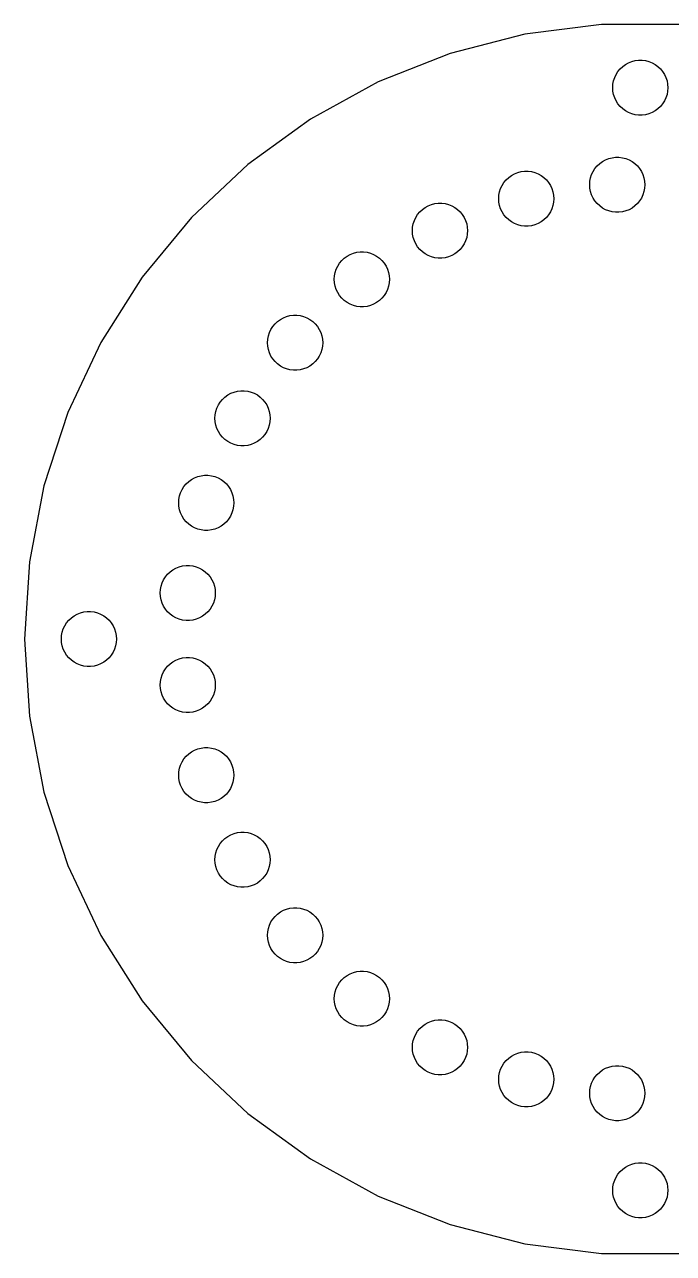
# Model space of a CAD drawing. Header units: metres. Extents: x -67 to 67, y -67 to 226.
# Drawn here: x -67 to 3.6, y 92.1 to 225.9 of the extents above; entities that cross this region are included whole.
import ezdxf

# ---------------------------------------------------------------- set-up
doc = ezdxf.new("R2010")
doc.units = ezdxf.units.M

msp = doc.modelspace()

# ---------------------------------------------------------------- linework, layer by layer
for p, q in [((-12.5545, 224.813), (-20.7041, 222.721)), ((-4.20695, 225.868), (-12.5545, 224.813)), ((4.20695, 225.868), (-4.20695, 225.868)), ((-20.7041, 222.721), (-28.5272, 219.623)), ((-2.62891, 220.445), (-2.42705, 220.763)), ((-2.42705, 220.763), (-2.1869, 221.054)), ((-2.1869, 221.054), (-1.91226, 221.312)), ((-1.91226, 221.312), (-1.60747, 221.533)), ((-1.60747, 221.533), (-1.27733, 221.714)), ((-1.27733, 221.714), (-0.92705, 221.853)), ((-0.92705, 221.853), (-0.56213, 221.947)), ((-0.56213, 221.947), (-0.18837, 221.994)), ((-0.18837, 221.994), (0.18837, 221.994)), ((0.18837, 221.994), (0.56213, 221.947)), ((0.56213, 221.947), (0.92705, 221.853)), ((0.92705, 221.853), (1.27733, 221.714)), ((1.27733, 221.714), (1.60747, 221.533)), ((1.60747, 221.533), (1.91226, 221.312)), ((1.91226, 221.312), (2.1869, 221.054)), ((2.1869, 221.054), (2.42705, 220.763)), ((2.42705, 220.763), (2.62891, 220.445)), ((-28.5272, 219.623), (-35.9004, 215.57)), ((-3, 219), (-2.97633, 219.376)), ((-2.97633, 219.376), (-2.90575, 219.746)), ((-2.90575, 219.746), (-2.78932, 220.104)), ((-2.78932, 220.104), (-2.62891, 220.445)), ((2.62891, 220.445), (2.78932, 220.104)), ((2.78932, 220.104), (2.90575, 219.746)), ((2.90575, 219.746), (2.97633, 219.376)), ((2.97633, 219.376), (3, 219)), ((-2.97633, 218.624), (-3, 219)), ((-2.90575, 218.254), (-2.97633, 218.624)), ((-2.78932, 217.896), (-2.90575, 218.254)), ((2.90575, 218.254), (2.78932, 217.896)), ((2.97633, 218.624), (2.90575, 218.254)), ((3, 219), (2.97633, 218.624)), ((-2.62891, 217.555), (-2.78932, 217.896)), ((-2.42705, 217.237), (-2.62891, 217.555)), ((-2.1869, 216.946), (-2.42705, 217.237)), ((-1.91226, 216.688), (-2.1869, 216.946)), ((-1.60747, 216.467), (-1.91226, 216.688)), ((1.91226, 216.688), (1.60747, 216.467)), ((2.1869, 216.946), (1.91226, 216.688)), ((2.42705, 217.237), (2.1869, 216.946)), ((2.62891, 217.555), (2.42705, 217.237)), ((2.78932, 217.896), (2.62891, 217.555)), ((-35.9004, 215.57), (-42.7074, 210.624)), ((-1.27733, 216.286), (-1.60747, 216.467)), ((-0.92705, 216.147), (-1.27733, 216.286)), ((-0.56213, 216.053), (-0.92705, 216.147)), ((-0.18837, 216.006), (-0.56213, 216.053)), ((0.18837, 216.006), (-0.18837, 216.006)), ((0.56213, 216.053), (0.18837, 216.006)), ((0.92705, 216.147), (0.56213, 216.053)), ((1.27733, 216.286), (0.92705, 216.147)), ((1.60747, 216.467), (1.27733, 216.286)), ((-3.43417, 211.29), (-3.06927, 211.383)), ((-3.06927, 211.383), (-2.6955, 211.431)), ((-2.6955, 211.431), (-2.31876, 211.431)), ((-2.31876, 211.431), (-1.94498, 211.383)), ((-1.94498, 211.383), (-1.58008, 211.29)), ((-42.7074, 210.624), (-48.8409, 204.865)), ((-5.13605, 209.882), (-4.93417, 210.2)), ((-4.93417, 210.2), (-4.69403, 210.49)), ((-4.69403, 210.49), (-4.4194, 210.748)), ((-4.4194, 210.748), (-4.11461, 210.969)), ((-4.11461, 210.969), (-3.78447, 211.151)), ((-3.78447, 211.151), (-3.43417, 211.29)), ((-1.58008, 211.29), (-1.22978, 211.151)), ((-1.22978, 211.151), (-0.89964, 210.969)), ((-0.89964, 210.969), (-0.59485, 210.748)), ((-0.59485, 210.748), (-0.32022, 210.49)), ((-0.32022, 210.49), (-0.08008, 210.2)), ((-0.08008, 210.2), (0.12178, 209.882)), ((-15.0362, 208.365), (-14.8344, 208.683)), ((-14.8344, 208.683), (-14.5942, 208.973)), ((-14.5942, 208.973), (-14.3196, 209.231)), ((-14.3196, 209.231), (-14.0148, 209.453)), ((-14.0148, 209.453), (-13.6846, 209.634)), ((-13.6846, 209.634), (-13.3344, 209.773)), ((-13.3344, 209.773), (-12.9694, 209.867)), ((-12.9694, 209.867), (-12.5957, 209.914)), ((-12.5957, 209.914), (-12.2189, 209.914)), ((-12.2189, 209.914), (-11.8452, 209.867)), ((-11.8452, 209.867), (-11.4802, 209.773)), ((-11.4802, 209.773), (-11.13, 209.634)), ((-11.13, 209.634), (-10.7998, 209.453)), ((-10.7998, 209.453), (-10.495, 209.231)), ((-10.495, 209.231), (-10.2204, 208.973)), ((-10.2204, 208.973), (-9.98024, 208.683)), ((-9.98024, 208.683), (-9.77837, 208.365)), ((-5.50713, 208.436), (-5.48347, 208.812)), ((-5.48347, 208.812), (-5.41287, 209.183)), ((-5.41287, 209.183), (-5.29646, 209.541)), ((-5.29646, 209.541), (-5.13605, 209.882)), ((0.12178, 209.882), (0.28218, 209.541)), ((0.28218, 209.541), (0.3986, 209.183)), ((0.3986, 209.183), (0.46921, 208.812)), ((0.46921, 208.812), (0.49286, 208.436)), ((-15.4073, 206.92), (-15.3836, 207.296)), ((-15.3836, 207.296), (-15.313, 207.666)), ((-15.313, 207.666), (-15.1966, 208.024)), ((-15.1966, 208.024), (-15.0362, 208.365)), ((-9.77837, 208.365), (-9.61797, 208.024)), ((-9.61797, 208.024), (-9.50154, 207.666)), ((-9.50154, 207.666), (-9.43095, 207.296)), ((-9.43095, 207.296), (-9.40729, 206.92)), ((-5.48347, 208.06), (-5.50713, 208.436)), ((-5.41287, 207.69), (-5.48347, 208.06)), ((-5.29646, 207.332), (-5.41287, 207.69)), ((-5.13605, 206.991), (-5.29646, 207.332)), ((0.28218, 207.332), (0.12178, 206.991)), ((0.3986, 207.69), (0.28218, 207.332)), ((0.46921, 208.06), (0.3986, 207.69)), ((0.49286, 208.436), (0.46921, 208.06)), ((-23.7118, 205.753), (-23.407, 205.974)), ((-23.407, 205.974), (-23.0768, 206.156)), ((-23.0768, 206.156), (-22.7265, 206.294)), ((-22.7265, 206.294), (-22.3616, 206.388)), ((-22.3616, 206.388), (-21.9879, 206.435)), ((-21.9879, 206.435), (-21.6111, 206.435)), ((-21.6111, 206.435), (-21.2374, 206.388)), ((-21.2374, 206.388), (-20.8725, 206.294)), ((-20.8725, 206.294), (-20.5222, 206.156)), ((-20.5222, 206.156), (-20.192, 205.974)), ((-20.192, 205.974), (-19.8872, 205.753)), ((-15.3836, 206.544), (-15.4073, 206.92)), ((-15.313, 206.174), (-15.3836, 206.544)), ((-15.1966, 205.815), (-15.313, 206.174)), ((-9.50154, 206.174), (-9.61797, 205.815)), ((-9.43095, 206.544), (-9.50154, 206.174)), ((-9.40729, 206.92), (-9.43095, 206.544)), ((-4.93417, 206.673), (-5.13605, 206.991)), ((-4.69403, 206.383), (-4.93417, 206.673)), ((-4.4194, 206.125), (-4.69403, 206.383)), ((-4.11461, 205.903), (-4.4194, 206.125)), ((-0.59485, 206.125), (-0.89964, 205.903)), ((-0.32022, 206.383), (-0.59485, 206.125)), ((-0.08008, 206.673), (-0.32022, 206.383)), ((0.12178, 206.991), (-0.08008, 206.673)), ((-48.8409, 204.865), (-54.2041, 198.382)), ((-24.5888, 204.546), (-24.4284, 204.887)), ((-24.4284, 204.887), (-24.2265, 205.205)), ((-24.2265, 205.205), (-23.9864, 205.495)), ((-23.9864, 205.495), (-23.7118, 205.753)), ((-19.8872, 205.753), (-19.6126, 205.495)), ((-19.6126, 205.495), (-19.3725, 205.205)), ((-19.3725, 205.205), (-19.1706, 204.887)), ((-19.1706, 204.887), (-19.0102, 204.546)), ((-15.0362, 205.475), (-15.1966, 205.815)), ((-14.8344, 205.156), (-15.0362, 205.475)), ((-14.5942, 204.866), (-14.8344, 205.156)), ((-14.3196, 204.608), (-14.5942, 204.866)), ((-10.2204, 204.866), (-10.495, 204.608)), ((-9.98024, 205.156), (-10.2204, 204.866)), ((-9.77837, 205.475), (-9.98024, 205.156)), ((-9.61797, 205.815), (-9.77837, 205.475)), ((-3.78447, 205.722), (-4.11461, 205.903)), ((-3.43417, 205.583), (-3.78447, 205.722)), ((-3.06927, 205.49), (-3.43417, 205.583)), ((-2.6955, 205.442), (-3.06927, 205.49)), ((-2.31876, 205.442), (-2.6955, 205.442)), ((-1.94498, 205.49), (-2.31876, 205.442)), ((-1.58008, 205.583), (-1.94498, 205.49)), ((-1.22978, 205.722), (-1.58008, 205.583)), ((-0.89964, 205.903), (-1.22978, 205.722)), ((-24.7995, 203.441), (-24.7758, 203.817)), ((-24.7758, 203.065), (-24.7995, 203.441)), ((-24.7758, 203.817), (-24.7052, 204.187)), ((-24.7052, 204.187), (-24.5888, 204.546)), ((-19.0102, 204.546), (-18.8938, 204.187)), ((-18.8938, 204.187), (-18.8232, 203.817)), ((-18.8232, 203.817), (-18.7995, 203.441)), ((-18.7995, 203.441), (-18.8232, 203.065)), ((-14.0148, 204.387), (-14.3196, 204.608)), ((-13.6846, 204.205), (-14.0148, 204.387)), ((-13.3344, 204.067), (-13.6846, 204.205)), ((-12.9694, 203.973), (-13.3344, 204.067)), ((-12.5957, 203.926), (-12.9694, 203.973)), ((-12.2189, 203.926), (-12.5957, 203.926)), ((-11.8452, 203.973), (-12.2189, 203.926)), ((-11.4802, 204.067), (-11.8452, 203.973)), ((-11.13, 204.205), (-11.4802, 204.067)), ((-10.7998, 204.387), (-11.13, 204.205)), ((-10.495, 204.608), (-10.7998, 204.387)), ((-24.7052, 202.695), (-24.7758, 203.065)), ((-24.5888, 202.337), (-24.7052, 202.695)), ((-24.4284, 201.996), (-24.5888, 202.337)), ((-24.2265, 201.678), (-24.4284, 201.996)), ((-19.1706, 201.996), (-19.3725, 201.678)), ((-19.0102, 202.337), (-19.1706, 201.996)), ((-18.8938, 202.695), (-19.0102, 202.337)), ((-18.8232, 203.065), (-18.8938, 202.695)), ((-32.2115, 200.455), (-31.9067, 200.676)), ((-31.9067, 200.676), (-31.5766, 200.858)), ((-31.5766, 200.858), (-31.2263, 200.997)), ((-31.2263, 200.997), (-30.8614, 201.09)), ((-30.8614, 201.09), (-30.4876, 201.137)), ((-30.4876, 201.137), (-30.1109, 201.137)), ((-30.1109, 201.137), (-29.7371, 201.09)), ((-29.7371, 201.09), (-29.3722, 200.997)), ((-29.3722, 200.997), (-29.0219, 200.858)), ((-29.0219, 200.858), (-28.6918, 200.676)), ((-28.6918, 200.676), (-28.387, 200.455)), ((-23.9864, 201.388), (-24.2265, 201.678)), ((-23.7118, 201.13), (-23.9864, 201.388)), ((-23.407, 200.908), (-23.7118, 201.13)), ((-23.0768, 200.727), (-23.407, 200.908)), ((-22.7265, 200.588), (-23.0768, 200.727)), ((-20.5222, 200.727), (-20.8725, 200.588)), ((-20.192, 200.908), (-20.5222, 200.727)), ((-19.8872, 201.13), (-20.192, 200.908)), ((-19.6126, 201.388), (-19.8872, 201.13)), ((-19.3725, 201.678), (-19.6126, 201.388)), ((-33.0886, 199.248), (-32.9282, 199.589)), ((-32.9282, 199.589), (-32.7263, 199.907)), ((-32.7263, 199.907), (-32.4861, 200.197)), ((-32.4861, 200.197), (-32.2115, 200.455)), ((-28.387, 200.455), (-28.1123, 200.197)), ((-28.1123, 200.197), (-27.8722, 199.907)), ((-27.8722, 199.907), (-27.6703, 199.589)), ((-27.6703, 199.589), (-27.5099, 199.248)), ((-22.3616, 200.494), (-22.7265, 200.588)), ((-21.9879, 200.447), (-22.3616, 200.494)), ((-21.6111, 200.447), (-21.9879, 200.447)), ((-21.2374, 200.494), (-21.6111, 200.447)), ((-20.8725, 200.588), (-21.2374, 200.494)), ((-54.2041, 198.382), (-58.7125, 191.277)), ((-33.2992, 198.143), (-33.2756, 198.519)), ((-33.2756, 197.767), (-33.2992, 198.143)), ((-33.2756, 198.519), (-33.205, 198.889)), ((-33.205, 198.889), (-33.0886, 199.248)), ((-27.5099, 199.248), (-27.3935, 198.889)), ((-27.3935, 198.889), (-27.3229, 198.519)), ((-27.3229, 198.519), (-27.2992, 198.143)), ((-27.2992, 198.143), (-27.3229, 197.767)), ((-33.205, 197.397), (-33.2756, 197.767)), ((-33.0886, 197.039), (-33.205, 197.397)), ((-32.9282, 196.698), (-33.0886, 197.039)), ((-32.7263, 196.38), (-32.9282, 196.698)), ((-27.6703, 196.698), (-27.8722, 196.38)), ((-27.5099, 197.039), (-27.6703, 196.698)), ((-27.3935, 197.397), (-27.5099, 197.039)), ((-27.3229, 197.767), (-27.3935, 197.397)), ((-32.4861, 196.09), (-32.7263, 196.38)), ((-32.2115, 195.832), (-32.4861, 196.09)), ((-31.9067, 195.61), (-32.2115, 195.832)), ((-31.5766, 195.429), (-31.9067, 195.61)), ((-31.2263, 195.29), (-31.5766, 195.429)), ((-30.8614, 195.197), (-31.2263, 195.29)), ((-29.3722, 195.29), (-29.7371, 195.197)), ((-29.0219, 195.429), (-29.3722, 195.29)), ((-28.6918, 195.61), (-29.0219, 195.429)), ((-28.387, 195.832), (-28.6918, 195.61)), ((-28.1123, 196.09), (-28.387, 195.832)), ((-27.8722, 196.38), (-28.1123, 196.09)), ((-39.166, 193.776), (-38.8359, 193.957)), ((-38.8359, 193.957), (-38.4856, 194.096)), ((-38.4856, 194.096), (-38.1207, 194.19)), ((-38.1207, 194.19), (-37.7469, 194.237)), ((-37.7469, 194.237), (-37.3701, 194.237)), ((-37.3701, 194.237), (-36.9964, 194.19)), ((-36.9964, 194.19), (-36.6315, 194.096)), ((-36.6315, 194.096), (-36.2812, 193.957)), ((-36.2812, 193.957), (-35.951, 193.776)), ((-30.4876, 195.149), (-30.8614, 195.197)), ((-30.1109, 195.149), (-30.4876, 195.149)), ((-29.7371, 195.197), (-30.1109, 195.149)), ((-40.3479, 192.347), (-40.1874, 192.688)), ((-40.1874, 192.688), (-39.9856, 193.006)), ((-39.9856, 193.006), (-39.7454, 193.297)), ((-39.7454, 193.297), (-39.4708, 193.554)), ((-39.4708, 193.554), (-39.166, 193.776)), ((-35.951, 193.776), (-35.6463, 193.554)), ((-35.6463, 193.554), (-35.3716, 193.297)), ((-35.3716, 193.297), (-35.1315, 193.006)), ((-35.1315, 193.006), (-34.9296, 192.688)), ((-34.9296, 192.688), (-34.7692, 192.347)), ((-58.7125, 191.277), (-62.295, 183.664)), ((-40.5585, 191.243), (-40.5349, 191.619)), ((-40.5349, 190.867), (-40.5585, 191.243)), ((-40.5349, 191.619), (-40.4643, 191.989)), ((-40.4643, 191.989), (-40.3479, 192.347)), ((-34.7692, 192.347), (-34.6528, 191.989)), ((-34.6528, 191.989), (-34.5822, 191.619)), ((-34.5822, 191.619), (-34.5585, 191.243)), ((-34.5585, 191.243), (-34.5822, 190.867)), ((-40.4643, 190.497), (-40.5349, 190.867)), ((-40.3479, 190.139), (-40.4643, 190.497)), ((-40.1874, 189.798), (-40.3479, 190.139)), ((-34.7692, 190.139), (-34.9296, 189.798)), ((-34.6528, 190.497), (-34.7692, 190.139)), ((-34.5822, 190.867), (-34.6528, 190.497)), ((-39.9856, 189.48), (-40.1874, 189.798)), ((-39.7454, 189.189), (-39.9856, 189.48)), ((-39.4708, 188.931), (-39.7454, 189.189)), ((-39.166, 188.71), (-39.4708, 188.931)), ((-38.8359, 188.528), (-39.166, 188.71)), ((-35.951, 188.71), (-36.2812, 188.528)), ((-35.6463, 188.931), (-35.951, 188.71)), ((-35.3716, 189.189), (-35.6463, 188.931)), ((-35.1315, 189.48), (-35.3716, 189.189)), ((-34.9296, 189.798), (-35.1315, 189.48)), ((-38.4856, 188.39), (-38.8359, 188.528)), ((-38.1207, 188.296), (-38.4856, 188.39)), ((-37.7469, 188.249), (-38.1207, 188.296)), ((-37.3701, 188.249), (-37.7469, 188.249)), ((-36.9964, 188.296), (-37.3701, 188.249)), ((-36.6315, 188.39), (-36.9964, 188.296)), ((-36.2812, 188.528), (-36.6315, 188.39)), ((-44.2072, 185.876), (-43.8423, 185.969)), ((-43.8423, 185.969), (-43.4685, 186.017)), ((-43.4685, 186.017), (-43.0918, 186.017)), ((-43.0918, 186.017), (-42.718, 185.969)), ((-42.718, 185.969), (-42.3531, 185.876)), ((-45.9091, 184.468), (-45.7072, 184.786)), ((-45.7072, 184.786), (-45.4671, 185.076)), ((-45.4671, 185.076), (-45.1924, 185.334)), ((-45.1924, 185.334), (-44.8876, 185.555)), ((-44.8876, 185.555), (-44.5575, 185.737)), ((-44.5575, 185.737), (-44.2072, 185.876)), ((-42.3531, 185.876), (-42.0028, 185.737)), ((-42.0028, 185.737), (-41.6727, 185.555)), ((-41.6727, 185.555), (-41.3679, 185.334)), ((-41.3679, 185.334), (-41.0932, 185.076)), ((-41.0932, 185.076), (-40.8531, 184.786)), ((-40.8531, 184.786), (-40.6512, 184.468)), ((-62.295, 183.664), (-64.8951, 175.662)), ((-46.2802, 183.022), (-46.2565, 183.398)), ((-46.2565, 183.398), (-46.1859, 183.769)), ((-46.1859, 183.769), (-46.0695, 184.127)), ((-46.0695, 184.127), (-45.9091, 184.468)), ((-40.6512, 184.468), (-40.4908, 184.127)), ((-40.4908, 184.127), (-40.3744, 183.769)), ((-40.3744, 183.769), (-40.3038, 183.398)), ((-40.3038, 183.398), (-40.2802, 183.022)), ((-46.2565, 182.646), (-46.2802, 183.022)), ((-46.1859, 182.276), (-46.2565, 182.646)), ((-46.0695, 181.918), (-46.1859, 182.276)), ((-45.9091, 181.577), (-46.0695, 181.918)), ((-40.4908, 181.918), (-40.6512, 181.577)), ((-40.3744, 182.276), (-40.4908, 181.918)), ((-40.3038, 182.646), (-40.3744, 182.276)), ((-40.2802, 183.022), (-40.3038, 182.646)), ((-45.7072, 181.259), (-45.9091, 181.577)), ((-45.4671, 180.969), (-45.7072, 181.259)), ((-45.1924, 180.711), (-45.4671, 180.969)), ((-44.8876, 180.489), (-45.1924, 180.711)), ((-41.3679, 180.711), (-41.6727, 180.489)), ((-41.0932, 180.969), (-41.3679, 180.711)), ((-40.8531, 181.259), (-41.0932, 180.969)), ((-40.6512, 181.577), (-40.8531, 181.259)), ((-44.5575, 180.308), (-44.8876, 180.489)), ((-44.2072, 180.169), (-44.5575, 180.308)), ((-43.8423, 180.076), (-44.2072, 180.169)), ((-43.4685, 180.028), (-43.8423, 180.076)), ((-43.0918, 180.028), (-43.4685, 180.028)), ((-42.718, 180.076), (-43.0918, 180.028)), ((-42.3531, 180.169), (-42.718, 180.076)), ((-42.0028, 180.308), (-42.3531, 180.169)), ((-41.6727, 180.489), (-42.0028, 180.308)), ((-48.8374, 176.351), (-48.5072, 176.533)), ((-48.5072, 176.533), (-48.1569, 176.672)), ((-48.1569, 176.672), (-47.792, 176.765)), ((-47.792, 176.765), (-47.4183, 176.813)), ((-47.4183, 176.813), (-47.0415, 176.813)), ((-47.0415, 176.813), (-46.6677, 176.765)), ((-46.6677, 176.765), (-46.3028, 176.672)), ((-46.3028, 176.672), (-45.9525, 176.533)), ((-45.9525, 176.533), (-45.6224, 176.351)), ((-64.8951, 175.662), (-66.4717, 167.397)), ((-50.0192, 174.923), (-49.8588, 175.264)), ((-49.8588, 175.264), (-49.6569, 175.582)), ((-49.6569, 175.582), (-49.4168, 175.872)), ((-49.4168, 175.872), (-49.1422, 176.13)), ((-49.1422, 176.13), (-48.8374, 176.351)), ((-45.6224, 176.351), (-45.3176, 176.13)), ((-45.3176, 176.13), (-45.043, 175.872)), ((-45.043, 175.872), (-44.8028, 175.582)), ((-44.8028, 175.582), (-44.601, 175.264)), ((-44.601, 175.264), (-44.4406, 174.923)), ((-50.2299, 173.818), (-50.2062, 174.194)), ((-50.2062, 174.194), (-50.1356, 174.565)), ((-50.1356, 174.565), (-50.0192, 174.923)), ((-44.4406, 174.923), (-44.3241, 174.565)), ((-44.3241, 174.565), (-44.2535, 174.194)), ((-44.2535, 174.194), (-44.2299, 173.818)), ((-50.2062, 173.442), (-50.2299, 173.818)), ((-50.1356, 173.072), (-50.2062, 173.442)), ((-50.0192, 172.714), (-50.1356, 173.072)), ((-49.8588, 172.373), (-50.0192, 172.714)), ((-44.4406, 172.714), (-44.601, 172.373)), ((-44.3241, 173.072), (-44.4406, 172.714)), ((-44.2535, 173.442), (-44.3241, 173.072)), ((-44.2299, 173.818), (-44.2535, 173.442)), ((-49.6569, 172.055), (-49.8588, 172.373)), ((-49.4168, 171.765), (-49.6569, 172.055)), ((-49.1422, 171.507), (-49.4168, 171.765)), ((-48.8374, 171.285), (-49.1422, 171.507)), ((-48.5072, 171.104), (-48.8374, 171.285)), ((-45.6224, 171.285), (-45.9525, 171.104)), ((-45.3176, 171.507), (-45.6224, 171.285)), ((-45.043, 171.765), (-45.3176, 171.507)), ((-44.8028, 172.055), (-45.043, 171.765)), ((-44.601, 172.373), (-44.8028, 172.055)), ((-48.1569, 170.965), (-48.5072, 171.104)), ((-47.792, 170.872), (-48.1569, 170.965)), ((-47.4183, 170.824), (-47.792, 170.872)), ((-47.0415, 170.824), (-47.4183, 170.824)), ((-46.6677, 170.872), (-47.0415, 170.824)), ((-46.3028, 170.965), (-46.6677, 170.872)), ((-45.9525, 171.104), (-46.3028, 170.965)), ((-66.4717, 167.397), (-67, 159)), ((-51.6731, 165.771), (-51.4329, 166.061)), ((-51.4329, 166.061), (-51.1583, 166.319)), ((-51.1583, 166.319), (-50.8535, 166.541)), ((-50.8535, 166.541), (-50.5234, 166.722)), ((-50.5234, 166.722), (-50.1731, 166.861)), ((-50.1731, 166.861), (-49.8082, 166.955)), ((-49.8082, 166.955), (-49.4344, 167.002)), ((-49.4344, 167.002), (-49.0576, 167.002)), ((-49.0576, 167.002), (-48.6839, 166.955)), ((-48.6839, 166.955), (-48.319, 166.861)), ((-48.319, 166.861), (-47.9687, 166.722)), ((-47.9687, 166.722), (-47.6385, 166.541)), ((-47.6385, 166.541), (-47.3338, 166.319)), ((-47.3338, 166.319), (-47.0591, 166.061)), ((-47.0591, 166.061), (-46.819, 165.771)), ((-52.2224, 164.384), (-52.1518, 164.754)), ((-52.1518, 164.754), (-52.0354, 165.112)), ((-52.0354, 165.112), (-51.8749, 165.453)), ((-51.8749, 165.453), (-51.6731, 165.771)), ((-46.819, 165.771), (-46.6171, 165.453)), ((-46.6171, 165.453), (-46.4567, 165.112)), ((-46.4567, 165.112), (-46.3403, 164.754)), ((-46.3403, 164.754), (-46.2697, 164.384)), ((-52.246, 164.008), (-52.2224, 164.384)), ((-52.2224, 163.632), (-52.246, 164.008)), ((-52.1518, 163.262), (-52.2224, 163.632)), ((-52.0354, 162.903), (-52.1518, 163.262)), ((-46.3403, 163.262), (-46.4567, 162.903)), ((-46.2697, 163.632), (-46.3403, 163.262)), ((-46.2697, 164.384), (-46.246, 164.008)), ((-46.246, 164.008), (-46.2697, 163.632)), ((-61.2773, 161.714), (-60.927, 161.853)), ((-60.927, 161.853), (-60.5621, 161.947)), ((-60.5621, 161.947), (-60.1884, 161.994)), ((-60.1884, 161.994), (-59.8116, 161.994)), ((-59.8116, 161.994), (-59.4379, 161.947)), ((-59.4379, 161.947), (-59.0729, 161.853)), ((-59.0729, 161.853), (-58.7227, 161.714)), ((-51.8749, 162.563), (-52.0354, 162.903)), ((-51.6731, 162.244), (-51.8749, 162.563)), ((-51.4329, 161.954), (-51.6731, 162.244)), ((-51.1583, 161.696), (-51.4329, 161.954)), ((-47.0591, 161.954), (-47.3338, 161.696)), ((-46.819, 162.244), (-47.0591, 161.954)), ((-46.6171, 162.563), (-46.819, 162.244)), ((-46.4567, 162.903), (-46.6171, 162.563)), ((-62.6289, 160.445), (-62.427, 160.763)), ((-62.427, 160.763), (-62.1869, 161.054)), ((-62.1869, 161.054), (-61.9123, 161.312)), ((-61.9123, 161.312), (-61.6075, 161.533)), ((-61.6075, 161.533), (-61.2773, 161.714)), ((-58.7227, 161.714), (-58.3925, 161.533)), ((-58.3925, 161.533), (-58.0877, 161.312)), ((-58.0877, 161.312), (-57.8131, 161.054)), ((-57.8131, 161.054), (-57.5729, 160.763)), ((-57.5729, 160.763), (-57.3711, 160.445)), ((-50.8535, 161.475), (-51.1583, 161.696)), ((-50.5234, 161.293), (-50.8535, 161.475)), ((-50.1731, 161.155), (-50.5234, 161.293)), ((-49.8082, 161.061), (-50.1731, 161.155)), ((-49.4344, 161.014), (-49.8082, 161.061)), ((-49.0576, 161.014), (-49.4344, 161.014)), ((-48.6839, 161.061), (-49.0576, 161.014)), ((-48.319, 161.155), (-48.6839, 161.061)), ((-47.9687, 161.293), (-48.319, 161.155)), ((-47.6385, 161.475), (-47.9687, 161.293)), ((-47.3338, 161.696), (-47.6385, 161.475)), ((-63, 159), (-62.9763, 159.376)), ((-62.9763, 159.376), (-62.9057, 159.746)), ((-62.9057, 159.746), (-62.7893, 160.104)), ((-62.7893, 160.104), (-62.6289, 160.445)), ((-57.3711, 160.445), (-57.2107, 160.104)), ((-57.2107, 160.104), (-57.0942, 159.746)), ((-57.0942, 159.746), (-57.0237, 159.376)), ((-57.0237, 159.376), (-57, 159)), ((-67, 159), (-66.4717, 150.603)), ((-62.9763, 158.624), (-63, 159)), ((-62.9057, 158.254), (-62.9763, 158.624)), ((-62.7893, 157.896), (-62.9057, 158.254)), ((-62.6289, 157.555), (-62.7893, 157.896)), ((-57.2107, 157.896), (-57.3711, 157.555)), ((-57.0942, 158.254), (-57.2107, 157.896)), ((-57.0237, 158.624), (-57.0942, 158.254)), ((-57, 159), (-57.0237, 158.624)), ((-62.427, 157.237), (-62.6289, 157.555)), ((-62.1869, 156.946), (-62.427, 157.237)), ((-61.9123, 156.688), (-62.1869, 156.946)), ((-61.6075, 156.467), (-61.9123, 156.688)), ((-58.0877, 156.688), (-58.3925, 156.467)), ((-57.8131, 156.946), (-58.0877, 156.688)), ((-57.5729, 157.237), (-57.8131, 156.946)), ((-57.3711, 157.555), (-57.5729, 157.237)), ((-51.1583, 156.304), (-50.8535, 156.525)), ((-50.8535, 156.525), (-50.5234, 156.707)), ((-50.5234, 156.707), (-50.1731, 156.845)), ((-50.1731, 156.845), (-49.8082, 156.939)), ((-49.8082, 156.939), (-49.4344, 156.986)), ((-49.4344, 156.986), (-49.0576, 156.986)), ((-49.0576, 156.986), (-48.6839, 156.939)), ((-48.6839, 156.939), (-48.319, 156.845)), ((-48.319, 156.845), (-47.9687, 156.707)), ((-47.9687, 156.707), (-47.6385, 156.525)), ((-47.6385, 156.525), (-47.3338, 156.304)), ((-61.2773, 156.286), (-61.6075, 156.467)), ((-60.927, 156.147), (-61.2773, 156.286)), ((-60.5621, 156.053), (-60.927, 156.147)), ((-60.1884, 156.006), (-60.5621, 156.053)), ((-59.8116, 156.006), (-60.1884, 156.006)), ((-59.4379, 156.053), (-59.8116, 156.006)), ((-59.0729, 156.147), (-59.4379, 156.053)), ((-58.7227, 156.286), (-59.0729, 156.147)), ((-58.3925, 156.467), (-58.7227, 156.286)), ((-52.0354, 155.097), (-51.8749, 155.437)), ((-51.8749, 155.437), (-51.6731, 155.756)), ((-51.6731, 155.756), (-51.4329, 156.046)), ((-51.4329, 156.046), (-51.1583, 156.304)), ((-47.3338, 156.304), (-47.0591, 156.046)), ((-47.0591, 156.046), (-46.819, 155.756)), ((-46.819, 155.756), (-46.6171, 155.437)), ((-46.6171, 155.437), (-46.4567, 155.097)), ((-52.246, 153.992), (-52.2224, 154.368)), ((-52.2224, 153.616), (-52.246, 153.992)), ((-52.2224, 154.368), (-52.1518, 154.738)), ((-52.1518, 154.738), (-52.0354, 155.097)), ((-46.4567, 155.097), (-46.3403, 154.738)), ((-46.3403, 154.738), (-46.2697, 154.368)), ((-46.2697, 154.368), (-46.246, 153.992)), ((-46.246, 153.992), (-46.2697, 153.616)), ((-52.1518, 153.246), (-52.2224, 153.616)), ((-52.0354, 152.888), (-52.1518, 153.246)), ((-51.8749, 152.547), (-52.0354, 152.888)), ((-51.6731, 152.229), (-51.8749, 152.547)), ((-46.6171, 152.547), (-46.819, 152.229)), ((-46.4567, 152.888), (-46.6171, 152.547)), ((-46.3403, 153.246), (-46.4567, 152.888)), ((-46.2697, 153.616), (-46.3403, 153.246)), ((-51.4329, 151.939), (-51.6731, 152.229)), ((-51.1583, 151.681), (-51.4329, 151.939)), ((-50.8535, 151.459), (-51.1583, 151.681)), ((-50.5234, 151.278), (-50.8535, 151.459)), ((-50.1731, 151.139), (-50.5234, 151.278)), ((-49.8082, 151.045), (-50.1731, 151.139)), ((-48.319, 151.139), (-48.6839, 151.045)), ((-47.9687, 151.278), (-48.319, 151.139)), ((-47.6385, 151.459), (-47.9687, 151.278)), ((-47.3338, 151.681), (-47.6385, 151.459)), ((-47.0591, 151.939), (-47.3338, 151.681)), ((-46.819, 152.229), (-47.0591, 151.939)), ((-66.4717, 150.603), (-64.8951, 142.338)), ((-49.4344, 150.998), (-49.8082, 151.045)), ((-49.0576, 150.998), (-49.4344, 150.998)), ((-48.6839, 151.045), (-49.0576, 150.998)), ((-48.1569, 147.035), (-47.792, 147.128)), ((-47.792, 147.128), (-47.4183, 147.176)), ((-47.4183, 147.176), (-47.0415, 147.176)), ((-47.0415, 147.176), (-46.6677, 147.128)), ((-46.6677, 147.128), (-46.3028, 147.035)), ((-49.8588, 145.627), (-49.6569, 145.945)), ((-49.6569, 145.945), (-49.4168, 146.235)), ((-49.4168, 146.235), (-49.1422, 146.493)), ((-49.1422, 146.493), (-48.8374, 146.715)), ((-48.8374, 146.715), (-48.5072, 146.896)), ((-48.5072, 146.896), (-48.1569, 147.035)), ((-46.3028, 147.035), (-45.9525, 146.896)), ((-45.9525, 146.896), (-45.6224, 146.715)), ((-45.6224, 146.715), (-45.3176, 146.493)), ((-45.3176, 146.493), (-45.043, 146.235)), ((-45.043, 146.235), (-44.8028, 145.945)), ((-44.8028, 145.945), (-44.601, 145.627)), ((-50.2299, 144.182), (-50.2062, 144.558)), ((-50.2062, 144.558), (-50.1356, 144.928)), ((-50.1356, 144.928), (-50.0192, 145.286)), ((-50.0192, 145.286), (-49.8588, 145.627)), ((-44.601, 145.627), (-44.4406, 145.286)), ((-44.4406, 145.286), (-44.3241, 144.928)), ((-44.3241, 144.928), (-44.2535, 144.558)), ((-44.2535, 144.558), (-44.2299, 144.182)), ((-50.2062, 143.806), (-50.2299, 144.182)), ((-50.1356, 143.435), (-50.2062, 143.806)), ((-50.0192, 143.077), (-50.1356, 143.435)), ((-44.3241, 143.435), (-44.4406, 143.077)), ((-44.2535, 143.806), (-44.3241, 143.435)), ((-44.2299, 144.182), (-44.2535, 143.806)), ((-64.8951, 142.338), (-62.295, 134.336)), ((-49.8588, 142.736), (-50.0192, 143.077)), ((-49.6569, 142.418), (-49.8588, 142.736)), ((-49.4168, 142.128), (-49.6569, 142.418)), ((-49.1422, 141.87), (-49.4168, 142.128)), ((-48.8374, 141.649), (-49.1422, 141.87)), ((-45.3176, 141.87), (-45.6224, 141.649)), ((-45.043, 142.128), (-45.3176, 141.87)), ((-44.8028, 142.418), (-45.043, 142.128)), ((-44.601, 142.736), (-44.8028, 142.418)), ((-44.4406, 143.077), (-44.601, 142.736)), ((-48.5072, 141.467), (-48.8374, 141.649)), ((-48.1569, 141.328), (-48.5072, 141.467)), ((-47.792, 141.235), (-48.1569, 141.328)), ((-47.4183, 141.187), (-47.792, 141.235)), ((-47.0415, 141.187), (-47.4183, 141.187)), ((-46.6677, 141.235), (-47.0415, 141.187)), ((-46.3028, 141.328), (-46.6677, 141.235)), ((-45.9525, 141.467), (-46.3028, 141.328)), ((-45.6224, 141.649), (-45.9525, 141.467)), ((-44.5575, 137.692), (-44.2072, 137.831)), ((-44.2072, 137.831), (-43.8423, 137.924)), ((-43.8423, 137.924), (-43.4685, 137.972)), ((-43.4685, 137.972), (-43.0918, 137.972)), ((-43.0918, 137.972), (-42.718, 137.924)), ((-42.718, 137.924), (-42.3531, 137.831)), ((-42.3531, 137.831), (-42.0028, 137.692)), ((-46.0695, 136.082), (-45.9091, 136.423)), ((-45.9091, 136.423), (-45.7072, 136.741)), ((-45.7072, 136.741), (-45.4671, 137.031)), ((-45.4671, 137.031), (-45.1924, 137.289)), ((-45.1924, 137.289), (-44.8876, 137.511)), ((-44.8876, 137.511), (-44.5575, 137.692)), ((-42.0028, 137.692), (-41.6727, 137.511)), ((-41.6727, 137.511), (-41.3679, 137.289)), ((-41.3679, 137.289), (-41.0932, 137.031)), ((-41.0932, 137.031), (-40.8531, 136.741)), ((-40.8531, 136.741), (-40.6512, 136.423)), ((-40.6512, 136.423), (-40.4908, 136.082)), ((-46.2802, 134.978), (-46.2565, 135.354)), ((-46.2565, 135.354), (-46.1859, 135.724)), ((-46.1859, 135.724), (-46.0695, 136.082)), ((-40.4908, 136.082), (-40.3744, 135.724)), ((-40.3744, 135.724), (-40.3038, 135.354)), ((-40.3038, 135.354), (-40.2802, 134.978)), ((-62.295, 134.336), (-58.7125, 126.723)), ((-46.2565, 134.602), (-46.2802, 134.978)), ((-46.1859, 134.231), (-46.2565, 134.602)), ((-46.0695, 133.873), (-46.1859, 134.231)), ((-45.9091, 133.532), (-46.0695, 133.873)), ((-40.4908, 133.873), (-40.6512, 133.532)), ((-40.3744, 134.231), (-40.4908, 133.873)), ((-40.3038, 134.602), (-40.3744, 134.231)), ((-40.2802, 134.978), (-40.3038, 134.602)), ((-45.7072, 133.214), (-45.9091, 133.532)), ((-45.4671, 132.924), (-45.7072, 133.214)), ((-45.1924, 132.666), (-45.4671, 132.924)), ((-44.8876, 132.445), (-45.1924, 132.666)), ((-44.5575, 132.263), (-44.8876, 132.445)), ((-41.6727, 132.445), (-42.0028, 132.263)), ((-41.3679, 132.666), (-41.6727, 132.445)), ((-41.0932, 132.924), (-41.3679, 132.666)), ((-40.8531, 133.214), (-41.0932, 132.924)), ((-40.6512, 133.532), (-40.8531, 133.214)), ((-44.2072, 132.124), (-44.5575, 132.263)), ((-43.8423, 132.031), (-44.2072, 132.124)), ((-43.4685, 131.983), (-43.8423, 132.031)), ((-43.0918, 131.983), (-43.4685, 131.983)), ((-42.718, 132.031), (-43.0918, 131.983)), ((-42.3531, 132.124), (-42.718, 132.031)), ((-42.0028, 132.263), (-42.3531, 132.124)), ((-38.1207, 129.704), (-37.7469, 129.751)), ((-37.7469, 129.751), (-37.3701, 129.751)), ((-37.3701, 129.751), (-36.9964, 129.704)), ((-40.1874, 128.202), (-39.9856, 128.52)), ((-39.9856, 128.52), (-39.7454, 128.811)), ((-39.7454, 128.811), (-39.4708, 129.069)), ((-39.4708, 129.069), (-39.166, 129.29)), ((-39.166, 129.29), (-38.8359, 129.472)), ((-38.8359, 129.472), (-38.4856, 129.61)), ((-38.4856, 129.61), (-38.1207, 129.704)), ((-36.9964, 129.704), (-36.6315, 129.61)), ((-36.6315, 129.61), (-36.2812, 129.472)), ((-36.2812, 129.472), (-35.951, 129.29)), ((-35.951, 129.29), (-35.6463, 129.069)), ((-35.6463, 129.069), (-35.3716, 128.811)), ((-35.3716, 128.811), (-35.1315, 128.52)), ((-35.1315, 128.52), (-34.9296, 128.202)), ((-40.5585, 126.757), (-40.5349, 127.133)), ((-40.5349, 127.133), (-40.4643, 127.503)), ((-40.4643, 127.503), (-40.3479, 127.861)), ((-40.3479, 127.861), (-40.1874, 128.202)), ((-34.9296, 128.202), (-34.7692, 127.861)), ((-34.7692, 127.861), (-34.6528, 127.503)), ((-34.6528, 127.503), (-34.5822, 127.133)), ((-34.5822, 127.133), (-34.5585, 126.757)), ((-58.7125, 126.723), (-54.2041, 119.618)), ((-40.5349, 126.381), (-40.5585, 126.757)), ((-40.4643, 126.011), (-40.5349, 126.381)), ((-40.3479, 125.653), (-40.4643, 126.011)), ((-34.6528, 126.011), (-34.7692, 125.653)), ((-34.5822, 126.381), (-34.6528, 126.011)), ((-34.5585, 126.757), (-34.5822, 126.381)), ((-40.1874, 125.312), (-40.3479, 125.653)), ((-39.9856, 124.994), (-40.1874, 125.312)), ((-39.7454, 124.703), (-39.9856, 124.994)), ((-39.4708, 124.446), (-39.7454, 124.703)), ((-39.166, 124.224), (-39.4708, 124.446)), ((-35.6463, 124.446), (-35.951, 124.224)), ((-35.3716, 124.703), (-35.6463, 124.446)), ((-35.1315, 124.994), (-35.3716, 124.703)), ((-34.9296, 125.312), (-35.1315, 124.994)), ((-34.7692, 125.653), (-34.9296, 125.312)), ((-38.8359, 124.043), (-39.166, 124.224)), ((-38.4856, 123.904), (-38.8359, 124.043)), ((-38.1207, 123.81), (-38.4856, 123.904)), ((-37.7469, 123.763), (-38.1207, 123.81)), ((-37.3701, 123.763), (-37.7469, 123.763)), ((-36.9964, 123.81), (-37.3701, 123.763)), ((-36.6315, 123.904), (-36.9964, 123.81)), ((-36.2812, 124.043), (-36.6315, 123.904)), ((-35.951, 124.224), (-36.2812, 124.043)), ((-32.7263, 121.62), (-32.4861, 121.91)), ((-32.4861, 121.91), (-32.2115, 122.168)), ((-32.2115, 122.168), (-31.9067, 122.39)), ((-31.9067, 122.39), (-31.5766, 122.571)), ((-31.5766, 122.571), (-31.2263, 122.71)), ((-31.2263, 122.71), (-30.8614, 122.803)), ((-30.8614, 122.803), (-30.4876, 122.851)), ((-30.4876, 122.851), (-30.1109, 122.851)), ((-30.1109, 122.851), (-29.7371, 122.803)), ((-29.7371, 122.803), (-29.3722, 122.71)), ((-29.3722, 122.71), (-29.0219, 122.571)), ((-29.0219, 122.571), (-28.6918, 122.39)), ((-28.6918, 122.39), (-28.387, 122.168)), ((-28.387, 122.168), (-28.1123, 121.91)), ((-28.1123, 121.91), (-27.8722, 121.62)), ((-33.2756, 120.233), (-33.205, 120.603)), ((-33.205, 120.603), (-33.0886, 120.961)), ((-33.0886, 120.961), (-32.9282, 121.302)), ((-32.9282, 121.302), (-32.7263, 121.62)), ((-27.8722, 121.62), (-27.6703, 121.302)), ((-27.6703, 121.302), (-27.5099, 120.961)), ((-27.5099, 120.961), (-27.3935, 120.603)), ((-27.3935, 120.603), (-27.3229, 120.233)), ((-54.2041, 119.618), (-48.8409, 113.135)), ((-33.2992, 119.857), (-33.2756, 120.233)), ((-33.2756, 119.481), (-33.2992, 119.857)), ((-33.205, 119.111), (-33.2756, 119.481)), ((-33.0886, 118.752), (-33.205, 119.111)), ((-27.3935, 119.111), (-27.5099, 118.752)), ((-27.3229, 119.481), (-27.3935, 119.111)), ((-27.3229, 120.233), (-27.2992, 119.857)), ((-27.2992, 119.857), (-27.3229, 119.481)), ((-32.9282, 118.411), (-33.0886, 118.752)), ((-32.7263, 118.093), (-32.9282, 118.411)), ((-32.4861, 117.803), (-32.7263, 118.093)), ((-32.2115, 117.545), (-32.4861, 117.803)), ((-28.1123, 117.803), (-28.387, 117.545)), ((-27.8722, 118.093), (-28.1123, 117.803)), ((-27.6703, 118.411), (-27.8722, 118.093)), ((-27.5099, 118.752), (-27.6703, 118.411)), ((-31.9067, 117.324), (-32.2115, 117.545)), ((-31.5766, 117.142), (-31.9067, 117.324)), ((-31.2263, 117.003), (-31.5766, 117.142)), ((-30.8614, 116.91), (-31.2263, 117.003)), ((-30.4876, 116.863), (-30.8614, 116.91)), ((-30.1109, 116.863), (-30.4876, 116.863)), ((-29.7371, 116.91), (-30.1109, 116.863)), ((-29.3722, 117.003), (-29.7371, 116.91)), ((-29.0219, 117.142), (-29.3722, 117.003)), ((-28.6918, 117.324), (-29.0219, 117.142)), ((-28.387, 117.545), (-28.6918, 117.324)), ((-24.2265, 116.322), (-23.9864, 116.612)), ((-23.9864, 116.612), (-23.7118, 116.87)), ((-23.7118, 116.87), (-23.407, 117.092)), ((-23.407, 117.092), (-23.0768, 117.273)), ((-23.0768, 117.273), (-22.7265, 117.412)), ((-22.7265, 117.412), (-22.3616, 117.506)), ((-22.3616, 117.506), (-21.9879, 117.553)), ((-21.9879, 117.553), (-21.6111, 117.553)), ((-21.6111, 117.553), (-21.2374, 117.506)), ((-21.2374, 117.506), (-20.8725, 117.412)), ((-20.8725, 117.412), (-20.5222, 117.273)), ((-20.5222, 117.273), (-20.192, 117.092)), ((-20.192, 117.092), (-19.8872, 116.87)), ((-19.8872, 116.87), (-19.6126, 116.612)), ((-19.6126, 116.612), (-19.3725, 116.322)), ((-24.7758, 114.935), (-24.7052, 115.305)), ((-24.7052, 115.305), (-24.5888, 115.663)), ((-24.5888, 115.663), (-24.4284, 116.004)), ((-24.4284, 116.004), (-24.2265, 116.322)), ((-19.3725, 116.322), (-19.1706, 116.004)), ((-19.1706, 116.004), (-19.0102, 115.663)), ((-19.0102, 115.663), (-18.8938, 115.305)), ((-18.8938, 115.305), (-18.8232, 114.935)), ((-24.7995, 114.559), (-24.7758, 114.935)), ((-24.7758, 114.183), (-24.7995, 114.559)), ((-24.7052, 113.813), (-24.7758, 114.183)), ((-24.5888, 113.454), (-24.7052, 113.813)), ((-18.8938, 113.813), (-19.0102, 113.454)), ((-18.8232, 114.183), (-18.8938, 113.813)), ((-18.8232, 114.935), (-18.7995, 114.559)), ((-18.7995, 114.559), (-18.8232, 114.183)), ((-14.0148, 113.613), (-13.6846, 113.795)), ((-13.6846, 113.795), (-13.3344, 113.933)), ((-13.3344, 113.933), (-12.9694, 114.027)), ((-12.9694, 114.027), (-12.5957, 114.074)), ((-12.5957, 114.074), (-12.2189, 114.074)), ((-12.2189, 114.074), (-11.8452, 114.027)), ((-11.8452, 114.027), (-11.4802, 113.933)), ((-11.4802, 113.933), (-11.13, 113.795)), ((-11.13, 113.795), (-10.7998, 113.613)), ((-48.8409, 113.135), (-42.7074, 107.376)), ((-24.4284, 113.113), (-24.5888, 113.454)), ((-24.2265, 112.795), (-24.4284, 113.113)), ((-23.9864, 112.505), (-24.2265, 112.795)), ((-23.7118, 112.247), (-23.9864, 112.505)), ((-19.6126, 112.505), (-19.8872, 112.247)), ((-19.3725, 112.795), (-19.6126, 112.505)), ((-19.1706, 113.113), (-19.3725, 112.795)), ((-19.0102, 113.454), (-19.1706, 113.113)), ((-15.1966, 112.185), (-15.0362, 112.525)), ((-15.0362, 112.525), (-14.8344, 112.844)), ((-14.8344, 112.844), (-14.5942, 113.134)), ((-14.5942, 113.134), (-14.3196, 113.392)), ((-14.3196, 113.392), (-14.0148, 113.613)), ((-10.7998, 113.613), (-10.495, 113.392)), ((-10.495, 113.392), (-10.2204, 113.134)), ((-10.2204, 113.134), (-9.98024, 112.844)), ((-9.98024, 112.844), (-9.77837, 112.525)), ((-9.77837, 112.525), (-9.61797, 112.185)), ((-3.78447, 112.278), (-3.43417, 112.417)), ((-3.43417, 112.417), (-3.06927, 112.51)), ((-3.06927, 112.51), (-2.6955, 112.558)), ((-2.6955, 112.558), (-2.31876, 112.558)), ((-2.31876, 112.558), (-1.94498, 112.51)), ((-1.94498, 112.51), (-1.58008, 112.417)), ((-1.58008, 112.417), (-1.22978, 112.278)), ((-23.407, 112.026), (-23.7118, 112.247)), ((-23.0768, 111.844), (-23.407, 112.026)), ((-22.7265, 111.706), (-23.0768, 111.844)), ((-22.3616, 111.612), (-22.7265, 111.706)), ((-21.9879, 111.565), (-22.3616, 111.612)), ((-21.6111, 111.565), (-21.9879, 111.565)), ((-21.2374, 111.612), (-21.6111, 111.565)), ((-20.8725, 111.706), (-21.2374, 111.612)), ((-20.5222, 111.844), (-20.8725, 111.706)), ((-20.192, 112.026), (-20.5222, 111.844)), ((-19.8872, 112.247), (-20.192, 112.026)), ((-15.4073, 111.08), (-15.3836, 111.456)), ((-15.3836, 110.704), (-15.4073, 111.08)), ((-15.3836, 111.456), (-15.313, 111.826)), ((-15.313, 111.826), (-15.1966, 112.185)), ((-9.61797, 112.185), (-9.50154, 111.826)), ((-9.50154, 111.826), (-9.43095, 111.456)), ((-9.43095, 111.456), (-9.40729, 111.08)), ((-9.40729, 111.08), (-9.43095, 110.704)), ((-5.29646, 110.668), (-5.13605, 111.009)), ((-5.13605, 111.009), (-4.93417, 111.327)), ((-4.93417, 111.327), (-4.69403, 111.617)), ((-4.69403, 111.617), (-4.4194, 111.875)), ((-4.4194, 111.875), (-4.11461, 112.097)), ((-4.11461, 112.097), (-3.78447, 112.278)), ((-1.22978, 112.278), (-0.89964, 112.097)), ((-0.89964, 112.097), (-0.59485, 111.875)), ((-0.59485, 111.875), (-0.32022, 111.617)), ((-0.32022, 111.617), (-0.08008, 111.327)), ((-0.08008, 111.327), (0.12178, 111.009)), ((0.12178, 111.009), (0.28218, 110.668)), ((-15.313, 110.334), (-15.3836, 110.704)), ((-15.1966, 109.976), (-15.313, 110.334)), ((-15.0362, 109.635), (-15.1966, 109.976)), ((-9.61797, 109.976), (-9.77837, 109.635)), ((-9.50154, 110.334), (-9.61797, 109.976)), ((-9.43095, 110.704), (-9.50154, 110.334)), ((-5.50713, 109.564), (-5.48347, 109.94)), ((-5.48347, 109.94), (-5.41287, 110.31)), ((-5.41287, 110.31), (-5.29646, 110.668)), ((0.28218, 110.668), (0.3986, 110.31)), ((0.3986, 110.31), (0.46921, 109.94)), ((0.46921, 109.94), (0.49286, 109.564)), ((-14.8344, 109.317), (-15.0362, 109.635)), ((-14.5942, 109.027), (-14.8344, 109.317)), ((-14.3196, 108.769), (-14.5942, 109.027)), ((-14.0148, 108.547), (-14.3196, 108.769)), ((-13.6846, 108.366), (-14.0148, 108.547)), ((-13.3344, 108.227), (-13.6846, 108.366)), ((-11.13, 108.366), (-11.4802, 108.227)), ((-10.7998, 108.547), (-11.13, 108.366)), ((-10.495, 108.769), (-10.7998, 108.547)), ((-10.2204, 109.027), (-10.495, 108.769)), ((-9.98024, 109.317), (-10.2204, 109.027)), ((-9.77837, 109.635), (-9.98024, 109.317)), ((-5.48347, 109.188), (-5.50713, 109.564)), ((-5.41287, 108.817), (-5.48347, 109.188)), ((-5.29646, 108.459), (-5.41287, 108.817)), ((-5.13605, 108.118), (-5.29646, 108.459)), ((0.28218, 108.459), (0.12178, 108.118)), ((0.3986, 108.817), (0.28218, 108.459)), ((0.46921, 109.188), (0.3986, 108.817)), ((0.49286, 109.564), (0.46921, 109.188)), ((-42.7074, 107.376), (-35.9004, 102.43)), ((-12.9694, 108.133), (-13.3344, 108.227)), ((-12.5957, 108.086), (-12.9694, 108.133)), ((-12.2189, 108.086), (-12.5957, 108.086)), ((-11.8452, 108.133), (-12.2189, 108.086)), ((-11.4802, 108.227), (-11.8452, 108.133)), ((-4.93417, 107.8), (-5.13605, 108.118)), ((-4.69403, 107.51), (-4.93417, 107.8)), ((-4.4194, 107.252), (-4.69403, 107.51)), ((-4.11461, 107.031), (-4.4194, 107.252)), ((-3.78447, 106.849), (-4.11461, 107.031)), ((-0.89964, 107.031), (-1.22978, 106.849)), ((-0.59485, 107.252), (-0.89964, 107.031)), ((-0.32022, 107.51), (-0.59485, 107.252)), ((-0.08008, 107.8), (-0.32022, 107.51)), ((0.12178, 108.118), (-0.08008, 107.8)), ((-3.43417, 106.71), (-3.78447, 106.849)), ((-3.06927, 106.617), (-3.43417, 106.71)), ((-2.6955, 106.569), (-3.06927, 106.617)), ((-2.31876, 106.569), (-2.6955, 106.569)), ((-1.94498, 106.617), (-2.31876, 106.569)), ((-1.58008, 106.71), (-1.94498, 106.617)), ((-1.22978, 106.849), (-1.58008, 106.71)), ((-35.9004, 102.43), (-28.5272, 98.3766)), ((-1.60747, 101.533), (-1.27733, 101.714)), ((-1.27733, 101.714), (-0.92705, 101.853)), ((-0.92705, 101.853), (-0.56213, 101.947)), ((-0.56213, 101.947), (-0.18837, 101.994)), ((-0.18837, 101.994), (0.18837, 101.994)), ((0.18837, 101.994), (0.56213, 101.947)), ((0.56213, 101.947), (0.92705, 101.853)), ((0.92705, 101.853), (1.27733, 101.714)), ((1.27733, 101.714), (1.60747, 101.533)), ((-2.78932, 100.104), (-2.62891, 100.445)), ((-2.62891, 100.445), (-2.42705, 100.763)), ((-2.42705, 100.763), (-2.1869, 101.054)), ((-2.1869, 101.054), (-1.91226, 101.312)), ((-1.91226, 101.312), (-1.60747, 101.533)), ((1.60747, 101.533), (1.91226, 101.312)), ((1.91226, 101.312), (2.1869, 101.054)), ((2.1869, 101.054), (2.42705, 100.763)), ((2.42705, 100.763), (2.62891, 100.445)), ((2.62891, 100.445), (2.78932, 100.104)), ((-3, 99), (-2.97633, 99.376)), ((-2.97633, 98.624), (-3, 99)), ((-2.97633, 99.376), (-2.90575, 99.7461)), ((-2.90575, 99.7461), (-2.78932, 100.104)), ((2.78932, 100.104), (2.90575, 99.7461)), ((2.90575, 99.7461), (2.97633, 99.376)), ((2.97633, 99.376), (3, 99)), ((3, 99), (2.97633, 98.624)), ((-28.5272, 98.3766), (-20.7041, 95.2792)), ((-2.90575, 98.2539), (-2.97633, 98.624)), ((-2.78932, 97.8956), (-2.90575, 98.2539)), ((-2.62891, 97.5547), (-2.78932, 97.8956)), ((2.78932, 97.8956), (2.62891, 97.5547)), ((2.90575, 98.2539), (2.78932, 97.8956)), ((2.97633, 98.624), (2.90575, 98.2539)), ((-2.42705, 97.2366), (-2.62891, 97.5547)), ((-2.1869, 96.9464), (-2.42705, 97.2366)), ((-1.91226, 96.6885), (-2.1869, 96.9464)), ((-1.60747, 96.467), (-1.91226, 96.6885)), ((-1.27733, 96.2855), (-1.60747, 96.467)), ((1.60747, 96.467), (1.27733, 96.2855)), ((1.91226, 96.6885), (1.60747, 96.467)), ((2.1869, 96.9464), (1.91226, 96.6885)), ((2.42705, 97.2366), (2.1869, 96.9464)), ((2.62891, 97.5547), (2.42705, 97.2366)), ((-20.7041, 95.2792), (-12.5545, 93.1868)), ((-0.92705, 96.1468), (-1.27733, 96.2855)), ((-0.56213, 96.0531), (-0.92705, 96.1468)), ((-0.18837, 96.0059), (-0.56213, 96.0531)), ((0.18837, 96.0059), (-0.18837, 96.0059)), ((0.56213, 96.0531), (0.18837, 96.0059)), ((0.92705, 96.1468), (0.56213, 96.0531)), ((1.27733, 96.2855), (0.92705, 96.1468)), ((-12.5545, 93.1868), (-4.20695, 92.1322)), ((-4.20695, 92.1322), (4.20695, 92.1322))]:
    msp.add_line(p, q)

doc.saveas('drawing.dxf')
